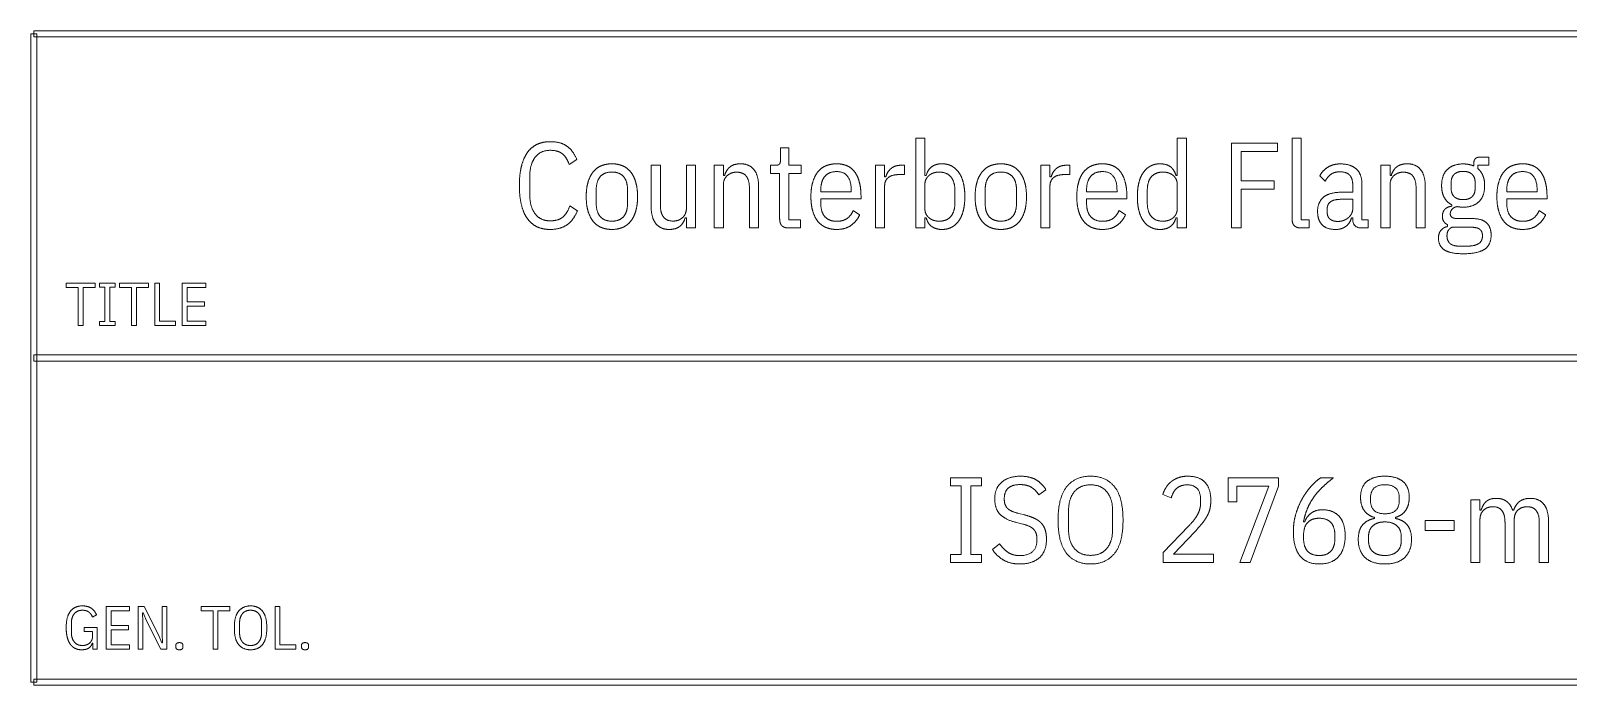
# Model space of a CAD drawing. Header units: millimetres. Extents: x 41 to 831, y 11 to 584.
# Drawn here: x 679.92 to 717.87, y 10.93 to 27.07 of the extents above; entities that cross this region are included whole.
import ezdxf

# ---------------------------------------------------------------- set-up
doc = ezdxf.new("R2010")
doc.units = ezdxf.units.MM
doc.layers.add('dims', color=7, linetype='Continuous', lineweight=5)

msp = doc.modelspace()

# ---------------------------------------------------------------- linework, layer by layer
at = {"layer": 'dims'}
for p, q in [((680.075, 27), (679.925, 27)), ((679.925, 27), (679.925, 11)), ((830, 27.075), (680, 27.075)), ((680, 27.075), (680, 26.925)), ((680.075, 11), (680.075, 27)), ((680, 26.925), (830, 26.925)), ((701.764, 24.428), (701.764, 22.208)), ((701.991, 24.428), (701.764, 24.428)), ((701.991, 23.504), (701.991, 24.428)), ((708.216, 24.428), (708.216, 23.504)), ((708.445, 24.428), (708.216, 24.428)), ((708.445, 22.208), (708.445, 24.428)), ((709.558, 24.302), (709.558, 22.208)), ((710.689, 24.302), (709.558, 24.302)), ((710.689, 24.092), (710.689, 24.302)), ((711.051, 24.428), (711.051, 22.442)), ((711.279, 24.428), (711.051, 24.428)), ((711.279, 22.409), (711.279, 24.428)), ((698.428, 24.182), (698.428, 23.894)), ((698.635, 24.182), (698.428, 24.182)), ((698.635, 23.756), (698.635, 24.182)), ((709.798, 24.092), (710.689, 24.092)), ((709.798, 23.372), (709.798, 24.092)), ((715.906, 23.957), (715.699, 23.957)), ((715.906, 23.756), (715.906, 23.957)), ((693.21, 23.777), (693.402, 23.894)), ((695.235, 23.756), (695.235, 22.748)), ((695.463, 23.756), (695.235, 23.756)), ((695.463, 22.763), (695.463, 23.756)), ((696.105, 23.756), (696.105, 22.7)), ((696.333, 23.756), (696.105, 23.756)), ((696.333, 22.208), (696.333, 23.756)), ((696.789, 23.756), (696.789, 22.208)), ((697.017, 23.756), (696.789, 23.756)), ((697.017, 23.504), (697.017, 23.756)), ((698.179, 23.756), (698.179, 23.555)), ((698.314, 23.756), (698.179, 23.756)), ((698.179, 23.555), (698.406, 23.555)), ((698.406, 23.555), (698.406, 22.442)), ((698.935, 23.756), (698.635, 23.756)), ((698.635, 23.555), (698.935, 23.555)), ((698.635, 22.409), (698.635, 23.555)), ((698.935, 23.555), (698.935, 23.756)), ((700.768, 23.756), (700.768, 22.208)), ((700.996, 23.756), (700.768, 23.756)), ((700.996, 23.468), (700.996, 23.756)), ((701.341, 23.525), (701.491, 23.525)), ((701.491, 23.756), (701.407, 23.756)), ((701.491, 23.525), (701.491, 23.756)), ((704.848, 23.756), (704.848, 22.208)), ((705.076, 23.756), (704.848, 23.756)), ((705.076, 23.468), (705.076, 23.756)), ((705.421, 23.525), (705.571, 23.525)), ((705.571, 23.756), (705.487, 23.756)), ((705.571, 23.525), (705.571, 23.756)), ((713.241, 23.756), (713.241, 22.208)), ((713.469, 23.756), (713.241, 23.756)), ((713.469, 23.504), (713.469, 23.756)), ((715.534, 23.792), (715.534, 23.738)), ((715.639, 23.756), (715.906, 23.756)), ((715.639, 23.672), (715.639, 23.756)), ((692.241, 23.021), (692.241, 23.489)), ((697.047, 23.504), (697.017, 23.504)), ((697.017, 22.208), (697.017, 23.264)), ((697.659, 23.201), (697.659, 22.208)), ((697.887, 22.208), (697.887, 23.216)), ((701.026, 23.468), (700.996, 23.468)), ((700.996, 22.208), (700.996, 23.237)), ((702.021, 23.504), (701.991, 23.504)), ((701.991, 22.67), (701.991, 23.294)), ((705.106, 23.468), (705.076, 23.468)), ((705.076, 22.208), (705.076, 23.237)), ((708.216, 23.504), (708.186, 23.504)), ((708.216, 23.294), (708.216, 22.67)), ((710.608, 23.372), (709.798, 23.372)), ((709.798, 23.162), (710.608, 23.162)), ((709.798, 22.208), (709.798, 23.162)), ((710.608, 23.162), (710.608, 23.372)), ((711.735, 23.492), (711.87, 23.366)), ((712.549, 23.261), (712.549, 23.09)), ((712.776, 22.409), (712.776, 23.285)), ((713.499, 23.504), (713.469, 23.504)), ((713.469, 22.208), (713.469, 23.264)), ((714.111, 23.201), (714.111, 22.208)), ((714.339, 22.208), (714.339, 23.216)), ((714.976, 23.201), (714.976, 23.312)), ((715.57, 23.312), (715.57, 23.201)), ((693.879, 22.826), (693.879, 23.138)), ((694.653, 23.138), (694.653, 22.826)), ((699.421, 23.099), (699.421, 23.138)), ((700.171, 23.099), (699.421, 23.099)), ((699.421, 22.925), (700.414, 22.925)), ((699.421, 22.826), (699.421, 22.925)), ((700.171, 23.138), (700.171, 23.099)), ((700.414, 22.925), (700.414, 22.982)), ((702.73, 23.138), (702.73, 22.826)), ((703.477, 22.826), (703.477, 23.138)), ((704.251, 23.138), (704.251, 22.826)), ((705.981, 23.099), (705.981, 23.138)), ((706.731, 23.099), (705.981, 23.099)), ((705.981, 22.925), (706.975, 22.925)), ((705.981, 22.826), (705.981, 22.925)), ((706.731, 23.138), (706.731, 23.099)), ((706.975, 22.925), (706.975, 22.982)), ((707.479, 22.826), (707.479, 23.138)), ((712.264, 22.916), (712.549, 22.916)), ((712.549, 23.09), (712.269, 23.09)), ((712.549, 22.916), (712.549, 22.682)), ((714.997, 22.778), (714.997, 22.745)), ((716.349, 23.099), (716.349, 23.138)), ((717.099, 23.099), (716.349, 23.099)), ((716.349, 22.925), (717.343, 22.925)), ((716.349, 22.826), (716.349, 22.925)), ((717.099, 23.138), (717.099, 23.099)), ((717.343, 22.925), (717.343, 22.982)), ((693.417, 22.634), (693.225, 22.754)), ((696.075, 22.46), (696.105, 22.46)), ((696.105, 22.46), (696.105, 22.208)), ((698.92, 22.409), (698.635, 22.409)), ((698.92, 22.208), (698.92, 22.409)), ((700.378, 22.529), (700.222, 22.643)), ((701.991, 22.46), (702.021, 22.46)), ((701.991, 22.208), (701.991, 22.46)), ((706.939, 22.529), (706.783, 22.643)), ((708.186, 22.46), (708.216, 22.46)), ((708.216, 22.46), (708.216, 22.208)), ((711.474, 22.409), (711.279, 22.409)), ((711.474, 22.208), (711.474, 22.409)), ((711.919, 22.598), (711.919, 22.682)), ((712.519, 22.46), (712.549, 22.46)), ((712.549, 22.46), (712.549, 22.43)), ((712.932, 22.409), (712.776, 22.409)), ((712.932, 22.208), (712.932, 22.409)), ((715.474, 22.442), (715.135, 22.442)), ((717.306, 22.529), (717.151, 22.643)), ((696.105, 22.208), (696.333, 22.208)), ((696.789, 22.208), (697.017, 22.208)), ((697.659, 22.208), (697.887, 22.208)), ((698.641, 22.208), (698.92, 22.208)), ((700.768, 22.208), (700.996, 22.208)), ((701.764, 22.208), (701.991, 22.208)), ((704.848, 22.208), (705.076, 22.208)), ((708.216, 22.208), (708.445, 22.208)), ((709.558, 22.208), (709.798, 22.208)), ((711.286, 22.208), (711.474, 22.208)), ((712.77, 22.208), (712.932, 22.208)), ((713.241, 22.208), (713.469, 22.208)), ((714.111, 22.208), (714.339, 22.208)), ((714.889, 22.286), (714.889, 22.244)), ((715, 22.226), (715.471, 22.226)), ((715.375, 21.761), (715.177, 21.761)), ((680.8, 20.847), (680.8, 20.742)), ((681.511, 20.847), (680.8, 20.847)), ((680.8, 20.742), (681.096, 20.742)), ((681.096, 20.742), (681.096, 19.8)), ((681.216, 20.742), (681.511, 20.742)), ((681.216, 19.8), (681.216, 20.742)), ((681.511, 20.742), (681.511, 20.847)), ((681.622, 20.847), (681.622, 20.748)), ((682.006, 20.847), (681.622, 20.847)), ((681.622, 20.748), (681.754, 20.748)), ((681.754, 20.748), (681.754, 19.899)), ((681.874, 20.748), (682.006, 20.748)), ((681.874, 19.899), (681.874, 20.748)), ((682.006, 20.748), (682.006, 20.847)), ((682.117, 20.847), (682.117, 20.742)), ((682.828, 20.847), (682.117, 20.847)), ((682.117, 20.742), (682.412, 20.742)), ((682.412, 20.742), (682.412, 19.8)), ((682.532, 20.742), (682.828, 20.742)), ((682.532, 19.8), (682.532, 20.742)), ((682.828, 20.742), (682.828, 20.847)), ((682.984, 20.847), (682.984, 19.8)), ((683.104, 20.847), (682.984, 20.847)), ((683.104, 19.905), (683.104, 20.847)), ((683.664, 20.847), (683.664, 19.8)), ((684.242, 20.847), (683.664, 20.847)), ((683.784, 20.742), (684.242, 20.742)), ((683.784, 20.382), (683.784, 20.742)), ((684.242, 20.742), (684.242, 20.847)), ((684.214, 20.382), (683.784, 20.382)), ((683.784, 20.277), (684.214, 20.277)), ((683.784, 19.905), (683.784, 20.277)), ((684.214, 20.277), (684.214, 20.382)), ((681.096, 19.8), (681.216, 19.8)), ((681.622, 19.899), (681.622, 19.8)), ((681.754, 19.899), (681.622, 19.899)), ((681.622, 19.8), (682.006, 19.8)), ((682.006, 19.899), (681.874, 19.899)), ((682.006, 19.8), (682.006, 19.899)), ((682.412, 19.8), (682.532, 19.8)), ((682.984, 19.8), (683.501, 19.8)), ((683.501, 19.905), (683.104, 19.905)), ((683.501, 19.8), (683.501, 19.905)), ((683.664, 19.8), (684.242, 19.8)), ((684.242, 19.905), (683.784, 19.905)), ((684.242, 19.8), (684.242, 19.905)), ((830, 19.075), (680, 19.075)), ((680, 19.075), (680, 18.925)), ((680, 18.925), (830, 18.925)), ((702.62, 16.047), (702.62, 15.849)), ((703.388, 16.047), (702.62, 16.047)), ((703.388, 15.849), (703.388, 16.047)), ((709.475, 16.047), (709.475, 15.45)), ((710.72, 16.047), (709.475, 16.047)), ((710.72, 15.837), (710.72, 16.047)), ((712.07, 16.047), (711.761, 16.047)), ((702.62, 15.849), (702.884, 15.849)), ((702.884, 15.849), (702.884, 14.151)), ((703.124, 15.849), (703.388, 15.849)), ((703.124, 14.151), (703.124, 15.849)), ((704.801, 15.621), (704.978, 15.747)), ((707.861, 15.633), (708.071, 15.549)), ((709.688, 15.84), (710.477, 15.84)), ((709.688, 15.45), (709.688, 15.84)), ((710.477, 15.84), (709.763, 13.953)), ((710.018, 13.953), (710.72, 15.837)), ((705.536, 14.766), (705.536, 15.234)), ((706.622, 15.234), (706.622, 14.766)), ((708.794, 15.495), (708.794, 15.417)), ((709.475, 15.45), (709.688, 15.45)), ((712.988, 15.483), (712.988, 15.546)), ((713.696, 15.546), (713.696, 15.483)), ((715.46, 15.501), (715.46, 13.953)), ((715.688, 15.501), (715.46, 15.501)), ((715.688, 15.249), (715.688, 15.501)), ((715.718, 15.249), (715.688, 15.249)), ((716.522, 15.249), (716.492, 15.249)), ((704.252, 14.94), (704.408, 14.901)), ((704.453, 15.126), (704.297, 15.165)), ((708.506, 14.862), (707.87, 14.202)), ((711.362, 14.958), (711.332, 14.958)), ((713.084, 15.069), (713.084, 15.039)), ((713.6, 15.039), (713.6, 15.069)), ((714.332, 14.988), (714.332, 14.742)), ((715.052, 14.988), (714.332, 14.988)), ((715.052, 14.742), (715.052, 14.988)), ((715.688, 13.953), (715.688, 15.009)), ((716.306, 14.946), (716.306, 13.953)), ((716.534, 13.953), (716.534, 15.009)), ((717.152, 14.946), (717.152, 13.953)), ((717.38, 13.953), (717.38, 14.961)), ((703.832, 14.418), (703.658, 14.274)), ((708.128, 14.163), (708.65, 14.712)), ((711.335, 14.556), (711.335, 14.616)), ((712.109, 14.616), (712.109, 14.556)), ((712.937, 14.502), (712.937, 14.58)), ((713.747, 14.58), (713.747, 14.502)), ((714.332, 14.742), (715.052, 14.742)), ((702.62, 14.151), (702.62, 13.953)), ((702.884, 14.151), (702.62, 14.151)), ((703.388, 14.151), (703.124, 14.151)), ((703.388, 13.953), (703.388, 14.151)), ((707.87, 14.202), (707.87, 13.953)), ((709.115, 14.163), (708.128, 14.163)), ((709.115, 13.953), (709.115, 14.163)), ((702.62, 13.953), (703.388, 13.953)), ((707.87, 13.953), (709.115, 13.953)), ((709.763, 13.953), (710.018, 13.953)), ((715.46, 13.953), (715.688, 13.953)), ((716.306, 13.953), (716.534, 13.953)), ((717.152, 13.953), (717.38, 13.953)), ((681.451, 12.601), (681.55, 12.661)), ((681.787, 12.865), (681.787, 11.818)), ((682.366, 12.865), (681.787, 12.865)), ((681.907, 12.76), (682.366, 12.76)), ((681.907, 12.4), (681.907, 12.76)), ((682.366, 12.76), (682.366, 12.865)), ((682.576, 12.865), (682.576, 11.818)), ((682.723, 12.865), (682.576, 12.865)), ((682.683, 12.713), (682.698, 12.713)), ((682.693, 12.498), (682.683, 12.713)), ((682.698, 12.713), (682.789, 12.498)), ((683.071, 12.185), (682.723, 12.865)), ((683.167, 12.865), (683.167, 12.185)), ((683.284, 12.865), (683.167, 12.865)), ((683.284, 11.818), (683.284, 12.865)), ((684.128, 12.865), (684.128, 12.76)), ((684.839, 12.865), (684.128, 12.865)), ((684.128, 12.76), (684.424, 12.76)), ((684.424, 12.76), (684.424, 11.818)), ((684.544, 12.76), (684.839, 12.76)), ((684.544, 11.818), (684.544, 12.76)), ((684.839, 12.76), (684.839, 12.865)), ((685.953, 12.865), (685.953, 11.818)), ((686.073, 12.865), (685.953, 12.865)), ((686.073, 11.923), (686.073, 12.865)), ((680.929, 12.224), (680.929, 12.458)), ((681.243, 12.353), (681.243, 12.248)), ((681.567, 12.353), (681.243, 12.353)), ((681.243, 12.248), (681.45, 12.248)), ((681.45, 12.248), (681.45, 12.134)), ((681.567, 11.818), (681.567, 12.353)), ((682.338, 12.4), (681.907, 12.4)), ((681.907, 12.295), (682.338, 12.295)), ((681.907, 11.923), (681.907, 12.295)), ((682.338, 12.295), (682.338, 12.4)), ((682.693, 11.818), (682.693, 12.498)), ((682.789, 12.498), (683.137, 11.818)), ((683.163, 11.969), (683.071, 12.185)), ((683.167, 12.185), (683.178, 11.969)), ((685.078, 12.224), (685.078, 12.458)), ((685.621, 12.458), (685.621, 12.224)), ((681.441, 11.963), (681.456, 11.963)), ((681.456, 11.963), (681.456, 11.818)), ((681.456, 11.818), (681.567, 11.818)), ((681.787, 11.818), (682.366, 11.818)), ((682.366, 11.923), (681.907, 11.923)), ((682.366, 11.818), (682.366, 11.923)), ((682.576, 11.818), (682.693, 11.818)), ((683.137, 11.818), (683.284, 11.818)), ((683.178, 11.969), (683.163, 11.969)), ((683.504, 11.9), (683.504, 11.876)), ((683.681, 11.876), (683.681, 11.9)), ((684.424, 11.818), (684.544, 11.818)), ((685.953, 11.818), (686.47, 11.818)), ((686.47, 11.923), (686.073, 11.923)), ((686.47, 11.818), (686.47, 11.923)), ((686.605, 11.9), (686.605, 11.876)), ((686.782, 11.876), (686.782, 11.9)), ((830, 11.075), (680, 11.075)), ((680, 11.075), (680, 10.925)), ((679.925, 11), (680.075, 11)), ((680, 10.925), (830, 10.925))]:
    msp.add_line(p, q, dxfattribs=at)
for points in [[(692.424, 24.273), (692.565, 24.338), (692.742, 24.338)], [(692.742, 24.338), (693, 24.338), (693.156, 24.228)], [(692.036, 23.739), (692.088, 23.945), (692.186, 24.077)], [(692.186, 24.077), (692.283, 24.209), (692.424, 24.273)], [(692.372, 23.953), (692.241, 23.78), (692.241, 23.489)], [(692.742, 24.125), (692.502, 24.125), (692.372, 23.953)], [(693.047, 24.036), (692.94, 24.125), (692.742, 24.125)], [(693.21, 23.777), (693.153, 23.948), (693.047, 24.036)], [(693.156, 24.228), (693.312, 24.119), (693.402, 23.894)], [(715.534, 23.792), (715.534, 23.879), (715.573, 23.918)], [(715.573, 23.918), (715.612, 23.957), (715.699, 23.957)], [(691.983, 23.255), (691.983, 23.534), (692.036, 23.739)], [(693.681, 23.351), (693.729, 23.504), (693.813, 23.603)], [(693.813, 23.603), (693.897, 23.702), (694.014, 23.747)], [(694.266, 23.588), (694.08, 23.588), (693.98, 23.477)], [(694.014, 23.747), (694.131, 23.792), (694.266, 23.792)], [(694.266, 23.792), (694.401, 23.792), (694.518, 23.747)], [(694.553, 23.477), (694.452, 23.588), (694.266, 23.588)], [(694.518, 23.747), (694.635, 23.702), (694.719, 23.603)], [(694.719, 23.603), (694.803, 23.504), (694.851, 23.351)], [(697.047, 23.504), (697.092, 23.648), (697.187, 23.72)], [(697.347, 23.585), (697.209, 23.585), (697.113, 23.501)], [(697.187, 23.72), (697.281, 23.792), (697.444, 23.792)], [(697.583, 23.486), (697.506, 23.585), (697.347, 23.585)], [(697.444, 23.792), (697.651, 23.792), (697.769, 23.651)], [(697.769, 23.651), (697.887, 23.51), (697.887, 23.216)], [(698.314, 23.756), (698.383, 23.756), (698.405, 23.79)], [(698.405, 23.79), (698.428, 23.825), (698.428, 23.894)], [(699.226, 23.351), (699.274, 23.504), (699.358, 23.603)], [(699.358, 23.603), (699.442, 23.702), (699.559, 23.747)], [(699.811, 23.6), (699.625, 23.6), (699.523, 23.483)], [(699.559, 23.747), (699.676, 23.792), (699.811, 23.792)], [(699.811, 23.792), (699.946, 23.792), (700.058, 23.747)], [(700.171, 23.138), (700.171, 23.6), (699.811, 23.6)], [(700.058, 23.747), (700.171, 23.702), (700.249, 23.603)], [(700.249, 23.603), (700.327, 23.504), (700.37, 23.351)], [(701.026, 23.468), (701.065, 23.603), (701.159, 23.679)], [(701.341, 23.525), (701.179, 23.525), (701.087, 23.453)], [(701.159, 23.679), (701.254, 23.756), (701.407, 23.756)], [(702.021, 23.504), (702.066, 23.657), (702.167, 23.725)], [(702.206, 23.567), (702.141, 23.546), (702.095, 23.507)], [(702.167, 23.725), (702.268, 23.792), (702.411, 23.792)], [(702.343, 23.588), (702.271, 23.588), (702.206, 23.567)], [(702.631, 23.469), (702.531, 23.588), (702.343, 23.588)], [(702.411, 23.792), (702.55, 23.792), (702.655, 23.735)], [(702.655, 23.735), (702.76, 23.678), (702.832, 23.573)], [(702.832, 23.573), (702.904, 23.468), (702.94, 23.318)], [(703.279, 23.351), (703.327, 23.504), (703.411, 23.603)], [(703.411, 23.603), (703.495, 23.702), (703.612, 23.747)], [(703.864, 23.588), (703.678, 23.588), (703.577, 23.477)], [(703.612, 23.747), (703.729, 23.792), (703.864, 23.792)], [(703.864, 23.792), (703.999, 23.792), (704.116, 23.747)], [(704.15, 23.477), (704.049, 23.588), (703.864, 23.588)], [(704.116, 23.747), (704.233, 23.702), (704.317, 23.603)], [(704.317, 23.603), (704.401, 23.504), (704.449, 23.351)], [(705.106, 23.468), (705.145, 23.603), (705.239, 23.679)], [(705.421, 23.525), (705.259, 23.525), (705.167, 23.453)], [(705.239, 23.679), (705.334, 23.756), (705.487, 23.756)], [(705.787, 23.351), (705.835, 23.504), (705.919, 23.603)], [(705.919, 23.603), (706.003, 23.702), (706.12, 23.747)], [(706.371, 23.6), (706.186, 23.6), (706.084, 23.483)], [(706.12, 23.747), (706.236, 23.792), (706.371, 23.792)], [(706.371, 23.792), (706.506, 23.792), (706.619, 23.747)], [(706.731, 23.138), (706.731, 23.6), (706.371, 23.6)], [(706.619, 23.747), (706.731, 23.702), (706.81, 23.603)], [(706.81, 23.603), (706.888, 23.504), (706.931, 23.351)], [(707.269, 23.318), (707.305, 23.468), (707.377, 23.573)], [(707.377, 23.573), (707.449, 23.678), (707.554, 23.735)], [(707.554, 23.735), (707.659, 23.792), (707.796, 23.792)], [(707.866, 23.588), (707.676, 23.588), (707.577, 23.469)], [(707.796, 23.792), (707.941, 23.792), (708.041, 23.725)], [(708.002, 23.567), (707.938, 23.588), (707.866, 23.588)], [(708.113, 23.507), (708.066, 23.546), (708.002, 23.567)], [(708.041, 23.725), (708.141, 23.657), (708.186, 23.504)], [(711.735, 23.492), (711.795, 23.618), (711.927, 23.703)], [(712.013, 23.535), (711.93, 23.477), (711.87, 23.366)], [(711.927, 23.703), (712.059, 23.789), (712.239, 23.789)], [(712.23, 23.594), (712.095, 23.594), (712.013, 23.535)], [(712.472, 23.513), (712.395, 23.594), (712.23, 23.594)], [(712.239, 23.789), (712.504, 23.789), (712.64, 23.661)], [(712.64, 23.661), (712.776, 23.534), (712.776, 23.285)], [(713.499, 23.504), (713.544, 23.648), (713.639, 23.72)], [(713.799, 23.585), (713.661, 23.585), (713.565, 23.501)], [(713.639, 23.72), (713.734, 23.792), (713.896, 23.792)], [(714.035, 23.486), (713.959, 23.585), (713.799, 23.585)], [(713.896, 23.792), (714.103, 23.792), (714.221, 23.651)], [(714.221, 23.651), (714.339, 23.51), (714.339, 23.216)], [(714.742, 23.255), (714.742, 23.519), (714.886, 23.654)], [(714.886, 23.654), (715.03, 23.789), (715.273, 23.789)], [(715.054, 23.534), (714.976, 23.462), (714.976, 23.312)], [(715.273, 23.606), (715.132, 23.606), (715.054, 23.534)], [(715.273, 23.789), (715.417, 23.789), (715.534, 23.738)], [(715.492, 23.534), (715.414, 23.606), (715.273, 23.606)], [(715.57, 23.312), (715.57, 23.462), (715.492, 23.534)], [(715.639, 23.672), (715.717, 23.603), (715.76, 23.501)], [(716.155, 23.351), (716.203, 23.504), (716.287, 23.603)], [(716.287, 23.603), (716.371, 23.702), (716.487, 23.747)], [(716.739, 23.6), (716.554, 23.6), (716.451, 23.483)], [(716.487, 23.747), (716.604, 23.792), (716.739, 23.792)], [(716.739, 23.792), (716.874, 23.792), (716.987, 23.747)], [(717.099, 23.138), (717.099, 23.6), (716.739, 23.6)], [(716.987, 23.747), (717.099, 23.702), (717.178, 23.603)], [(717.178, 23.603), (717.256, 23.504), (717.299, 23.351)], [(692.036, 22.77), (691.983, 22.976), (691.983, 23.255)], [(693.633, 22.982), (693.633, 23.198), (693.681, 23.351)], [(693.98, 23.477), (693.879, 23.366), (693.879, 23.138)], [(694.653, 23.138), (694.653, 23.366), (694.553, 23.477)], [(694.851, 23.351), (694.899, 23.198), (694.899, 22.982)], [(697.113, 23.501), (697.017, 23.417), (697.017, 23.264)], [(697.659, 23.201), (697.659, 23.387), (697.583, 23.486)], [(699.178, 22.982), (699.178, 23.198), (699.226, 23.351)], [(699.523, 23.483), (699.421, 23.366), (699.421, 23.138)], [(700.37, 23.351), (700.414, 23.198), (700.414, 22.982)], [(701.087, 23.453), (700.996, 23.381), (700.996, 23.237)], [(702.02, 23.414), (701.991, 23.36), (701.991, 23.294)], [(702.095, 23.507), (702.049, 23.468), (702.02, 23.414)], [(702.73, 23.138), (702.73, 23.351), (702.631, 23.469)], [(702.94, 23.318), (702.976, 23.168), (702.976, 22.982)], [(703.231, 22.982), (703.231, 23.198), (703.279, 23.351)], [(703.577, 23.477), (703.477, 23.366), (703.477, 23.138)], [(704.251, 23.138), (704.251, 23.366), (704.15, 23.477)], [(704.449, 23.351), (704.497, 23.198), (704.497, 22.982)], [(705.167, 23.453), (705.076, 23.381), (705.076, 23.237)], [(705.739, 22.982), (705.739, 23.198), (705.787, 23.351)], [(706.084, 23.483), (705.981, 23.366), (705.981, 23.138)], [(706.931, 23.351), (706.975, 23.198), (706.975, 22.982)], [(707.233, 22.982), (707.233, 23.168), (707.269, 23.318)], [(707.577, 23.469), (707.479, 23.351), (707.479, 23.138)], [(708.188, 23.414), (708.16, 23.468), (708.113, 23.507)], [(708.216, 23.294), (708.216, 23.36), (708.188, 23.414)], [(712.549, 23.261), (712.549, 23.432), (712.472, 23.513)], [(713.565, 23.501), (713.469, 23.417), (713.469, 23.264)], [(714.111, 23.201), (714.111, 23.387), (714.035, 23.486)], [(714.809, 22.956), (714.742, 23.075), (714.742, 23.255)], [(714.976, 23.201), (714.976, 23.051), (715.054, 22.979)], [(715.492, 22.979), (715.57, 23.051), (715.57, 23.201)], [(715.804, 23.255), (715.804, 22.991), (715.66, 22.856)], [(715.76, 23.501), (715.804, 23.399), (715.804, 23.255)], [(716.106, 22.982), (716.106, 23.198), (716.155, 23.351)], [(716.451, 23.483), (716.349, 23.366), (716.349, 23.138)], [(717.299, 23.351), (717.343, 23.198), (717.343, 22.982)], [(692.186, 22.433), (692.088, 22.565), (692.036, 22.77)], [(692.241, 23.021), (692.241, 22.73), (692.372, 22.558)], [(693.681, 22.613), (693.633, 22.766), (693.633, 22.982)], [(693.879, 22.826), (693.879, 22.598), (693.98, 22.487)], [(694.553, 22.487), (694.653, 22.598), (694.653, 22.826)], [(694.899, 22.982), (694.899, 22.766), (694.851, 22.613)], [(699.226, 22.613), (699.178, 22.766), (699.178, 22.982)], [(699.421, 22.826), (699.421, 22.598), (699.524, 22.485)], [(702.631, 22.494), (702.73, 22.613), (702.73, 22.826)], [(702.976, 22.982), (702.976, 22.796), (702.94, 22.646)], [(703.279, 22.613), (703.231, 22.766), (703.231, 22.982)], [(703.477, 22.826), (703.477, 22.598), (703.577, 22.487)], [(704.15, 22.487), (704.251, 22.598), (704.251, 22.826)], [(704.497, 22.982), (704.497, 22.766), (704.449, 22.613)], [(705.787, 22.613), (705.739, 22.766), (705.739, 22.982)], [(705.981, 22.826), (705.981, 22.598), (706.085, 22.485)], [(707.269, 22.646), (707.233, 22.796), (707.233, 22.982)], [(707.479, 22.826), (707.479, 22.613), (707.577, 22.494)], [(711.681, 22.622), (711.681, 22.838), (711.824, 22.964)], [(711.824, 22.964), (711.966, 23.09), (712.269, 23.09)], [(712.001, 22.856), (711.919, 22.796), (711.919, 22.682)], [(712.264, 22.916), (712.084, 22.916), (712.001, 22.856)], [(714.997, 22.778), (714.877, 22.838), (714.809, 22.956)], [(715.054, 22.979), (715.132, 22.907), (715.273, 22.907)], [(715.273, 22.907), (715.414, 22.907), (715.492, 22.979)], [(715.66, 22.856), (715.516, 22.721), (715.273, 22.721)], [(716.155, 22.613), (716.106, 22.766), (716.106, 22.982)], [(716.349, 22.826), (716.349, 22.598), (716.453, 22.485)], [(692.424, 22.236), (692.283, 22.301), (692.186, 22.433)], [(692.372, 22.558), (692.502, 22.385), (692.742, 22.385)], [(692.742, 22.385), (692.946, 22.385), (693.057, 22.479)], [(693.057, 22.479), (693.168, 22.574), (693.225, 22.754)], [(693.417, 22.634), (693.327, 22.409), (693.164, 22.29)], [(693.813, 22.361), (693.729, 22.46), (693.681, 22.613)], [(693.98, 22.487), (694.08, 22.376), (694.266, 22.376)], [(694.266, 22.376), (694.452, 22.376), (694.553, 22.487)], [(694.851, 22.613), (694.803, 22.46), (694.719, 22.361)], [(695.354, 22.313), (695.235, 22.454), (695.235, 22.748)], [(695.463, 22.763), (695.463, 22.577), (695.54, 22.478)], [(695.54, 22.478), (695.616, 22.379), (695.775, 22.379)], [(695.775, 22.379), (695.913, 22.379), (696.009, 22.463)], [(696.075, 22.46), (696.03, 22.316), (695.936, 22.244)], [(696.009, 22.463), (696.105, 22.547), (696.105, 22.7)], [(698.462, 22.263), (698.406, 22.319), (698.406, 22.442)], [(699.358, 22.361), (699.274, 22.46), (699.226, 22.613)], [(699.524, 22.485), (699.628, 22.373), (699.811, 22.373)], [(699.811, 22.373), (699.967, 22.373), (700.066, 22.44)], [(700.066, 22.44), (700.165, 22.508), (700.222, 22.643)], [(700.378, 22.529), (700.306, 22.37), (700.166, 22.271)], [(701.991, 22.67), (701.991, 22.604), (702.02, 22.55)], [(702.02, 22.55), (702.049, 22.496), (702.095, 22.457)], [(702.167, 22.24), (702.066, 22.307), (702.021, 22.46)], [(702.095, 22.457), (702.141, 22.418), (702.206, 22.397)], [(702.206, 22.397), (702.271, 22.376), (702.343, 22.376)], [(702.343, 22.376), (702.531, 22.376), (702.631, 22.494)], [(702.832, 22.391), (702.76, 22.286), (702.655, 22.229)], [(702.94, 22.646), (702.904, 22.496), (702.832, 22.391)], [(703.411, 22.361), (703.327, 22.46), (703.279, 22.613)], [(703.577, 22.487), (703.678, 22.376), (703.864, 22.376)], [(703.864, 22.376), (704.049, 22.376), (704.15, 22.487)], [(704.449, 22.613), (704.401, 22.46), (704.317, 22.361)], [(705.919, 22.361), (705.835, 22.46), (705.787, 22.613)], [(706.085, 22.485), (706.189, 22.373), (706.371, 22.373)], [(706.371, 22.373), (706.528, 22.373), (706.627, 22.44)], [(706.627, 22.44), (706.726, 22.508), (706.783, 22.643)], [(706.939, 22.529), (706.866, 22.37), (706.727, 22.271)], [(707.377, 22.391), (707.305, 22.496), (707.269, 22.646)], [(707.554, 22.229), (707.449, 22.286), (707.377, 22.391)], [(707.577, 22.494), (707.676, 22.376), (707.866, 22.376)], [(707.866, 22.376), (707.938, 22.376), (708.002, 22.397)], [(708.002, 22.397), (708.066, 22.418), (708.113, 22.457)], [(708.186, 22.46), (708.141, 22.307), (708.041, 22.24)], [(708.113, 22.457), (708.16, 22.496), (708.188, 22.55)], [(708.188, 22.55), (708.216, 22.604), (708.216, 22.67)], [(711.107, 22.263), (711.051, 22.319), (711.051, 22.442)], [(711.793, 22.286), (711.681, 22.4), (711.681, 22.622)], [(711.919, 22.598), (711.919, 22.481), (711.99, 22.425)], [(711.99, 22.425), (712.062, 22.37), (712.185, 22.37)], [(712.185, 22.37), (712.264, 22.37), (712.331, 22.397)], [(712.331, 22.397), (712.399, 22.424), (712.446, 22.467)], [(712.519, 22.46), (712.479, 22.319), (712.376, 22.245)], [(712.446, 22.467), (712.494, 22.511), (712.521, 22.566)], [(712.521, 22.566), (712.549, 22.622), (712.549, 22.682)], [(712.77, 22.208), (712.549, 22.208), (712.549, 22.43)], [(714.76, 22.496), (714.76, 22.592), (714.815, 22.661)], [(714.794, 22.371), (714.76, 22.424), (714.76, 22.496)], [(714.815, 22.661), (714.871, 22.73), (714.997, 22.745)], [(714.998, 22.668), (714.955, 22.616), (714.955, 22.562)], [(714.955, 22.562), (714.955, 22.502), (714.997, 22.472)], [(714.997, 22.472), (715.039, 22.442), (715.135, 22.442)], [(715.126, 22.736), (715.042, 22.721), (714.998, 22.668)], [(715.273, 22.721), (715.201, 22.721), (715.126, 22.736)], [(715.474, 22.442), (715.735, 22.442), (715.849, 22.337)], [(716.287, 22.361), (716.203, 22.46), (716.155, 22.613)], [(716.453, 22.485), (716.556, 22.373), (716.739, 22.373)], [(716.739, 22.373), (716.896, 22.373), (716.995, 22.44)], [(716.995, 22.44), (717.094, 22.508), (717.151, 22.643)], [(717.306, 22.529), (717.234, 22.37), (717.095, 22.271)], [(692.742, 22.172), (692.565, 22.172), (692.424, 22.236)], [(693.164, 22.29), (693, 22.172), (692.742, 22.172)], [(694.014, 22.217), (693.897, 22.262), (693.813, 22.361)], [(694.266, 22.172), (694.131, 22.172), (694.014, 22.217)], [(694.518, 22.217), (694.401, 22.172), (694.266, 22.172)], [(694.719, 22.361), (694.635, 22.262), (694.518, 22.217)], [(695.679, 22.172), (695.472, 22.172), (695.354, 22.313)], [(695.936, 22.244), (695.841, 22.172), (695.679, 22.172)], [(698.641, 22.208), (698.518, 22.208), (698.462, 22.263)], [(699.559, 22.217), (699.442, 22.262), (699.358, 22.361)], [(699.811, 22.172), (699.676, 22.172), (699.559, 22.217)], [(700.166, 22.271), (700.027, 22.172), (699.811, 22.172)], [(702.411, 22.172), (702.268, 22.172), (702.167, 22.24)], [(702.655, 22.229), (702.55, 22.172), (702.411, 22.172)], [(703.612, 22.217), (703.495, 22.262), (703.411, 22.361)], [(703.864, 22.172), (703.729, 22.172), (703.612, 22.217)], [(704.116, 22.217), (703.999, 22.172), (703.864, 22.172)], [(704.317, 22.361), (704.233, 22.262), (704.116, 22.217)], [(706.12, 22.217), (706.003, 22.262), (705.919, 22.361)], [(706.371, 22.172), (706.236, 22.172), (706.12, 22.217)], [(706.727, 22.271), (706.588, 22.172), (706.371, 22.172)], [(707.796, 22.172), (707.659, 22.172), (707.554, 22.229)], [(708.041, 22.24), (707.941, 22.172), (707.796, 22.172)], [(711.286, 22.208), (711.163, 22.208), (711.107, 22.263)], [(712.129, 22.172), (711.904, 22.172), (711.793, 22.286)], [(712.376, 22.245), (712.272, 22.172), (712.129, 22.172)], [(714.664, 21.956), (714.664, 22.082), (714.727, 22.154)], [(714.727, 22.154), (714.79, 22.226), (714.889, 22.244)], [(714.889, 22.286), (714.829, 22.319), (714.794, 22.371)], [(714.902, 22.142), (714.874, 22.091), (714.874, 22.013)], [(714.874, 22.013), (714.874, 21.896), (714.946, 21.828)], [(715, 22.226), (714.931, 22.193), (714.902, 22.142)], [(715.687, 22.173), (715.624, 22.226), (715.471, 22.226)], [(715.655, 21.822), (715.75, 21.884), (715.75, 22.019)], [(715.75, 22.019), (715.75, 22.121), (715.687, 22.173)], [(715.963, 22.034), (715.963, 21.788), (715.796, 21.68)], [(715.849, 22.337), (715.963, 22.232), (715.963, 22.034)], [(716.487, 22.217), (716.371, 22.262), (716.287, 22.361)], [(716.739, 22.172), (716.604, 22.172), (716.487, 22.217)], [(717.095, 22.271), (716.956, 22.172), (716.739, 22.172)], [(714.806, 21.671), (714.664, 21.77), (714.664, 21.956)], [(715.282, 21.572), (714.949, 21.572), (714.806, 21.671)], [(714.946, 21.828), (715.018, 21.761), (715.177, 21.761)], [(715.796, 21.68), (715.63, 21.572), (715.282, 21.572)], [(715.375, 21.761), (715.561, 21.761), (715.655, 21.822)], [(703.715, 15.519), (703.715, 15.798), (703.889, 15.94)], [(703.889, 15.94), (704.063, 16.083), (704.351, 16.083)], [(704.351, 16.083), (704.57, 16.083), (704.718, 16.002)], [(704.718, 16.002), (704.867, 15.921), (704.978, 15.747)], [(705.488, 15.822), (705.698, 16.083), (706.079, 16.083)], [(706.079, 16.083), (706.46, 16.083), (706.67, 15.822)], [(707.945, 15.811), (707.999, 15.894), (708.075, 15.954)], [(708.075, 15.954), (708.152, 16.014), (708.251, 16.048)], [(708.251, 16.048), (708.35, 16.083), (708.473, 16.083)], [(708.473, 16.083), (708.767, 16.083), (708.906, 15.931)], [(711.524, 15.835), (711.644, 15.966), (711.761, 16.047)], [(712.07, 16.047), (711.917, 15.924), (711.797, 15.808)], [(712.742, 15.561), (712.742, 15.825), (712.899, 15.954)], [(712.899, 15.954), (713.057, 16.083), (713.342, 16.083)], [(713.342, 16.083), (713.627, 16.083), (713.784, 15.954)], [(713.784, 15.954), (713.942, 15.825), (713.942, 15.561)], [(704.049, 15.792), (703.949, 15.708), (703.949, 15.519)], [(704.342, 15.876), (704.15, 15.876), (704.049, 15.792)], [(704.616, 15.811), (704.513, 15.876), (704.342, 15.876)], [(704.801, 15.621), (704.72, 15.747), (704.616, 15.811)], [(705.278, 15), (705.278, 15.561), (705.488, 15.822)], [(705.677, 15.697), (705.536, 15.525), (705.536, 15.234)], [(706.079, 15.87), (705.818, 15.87), (705.677, 15.697)], [(706.481, 15.697), (706.34, 15.87), (706.079, 15.87)], [(706.622, 15.234), (706.622, 15.525), (706.481, 15.697)], [(706.67, 15.822), (706.88, 15.561), (706.88, 15)], [(707.861, 15.633), (707.891, 15.729), (707.945, 15.811)], [(708.207, 15.786), (708.11, 15.702), (708.071, 15.549)], [(708.467, 15.87), (708.305, 15.87), (708.207, 15.786)], [(708.794, 15.495), (708.794, 15.87), (708.467, 15.87)], [(708.906, 15.931), (709.046, 15.78), (709.046, 15.486)], [(711.306, 15.534), (711.404, 15.705), (711.524, 15.835)], [(711.587, 15.567), (711.497, 15.441), (711.434, 15.292)], [(711.797, 15.808), (711.677, 15.693), (711.587, 15.567)], [(712.838, 15.228), (712.742, 15.354), (712.742, 15.561)], [(713.342, 15.873), (712.988, 15.873), (712.988, 15.546)], [(713.696, 15.546), (713.696, 15.873), (713.342, 15.873)], [(713.942, 15.561), (713.942, 15.354), (713.846, 15.228)], [(703.845, 15.142), (703.715, 15.276), (703.715, 15.519)], [(703.949, 15.519), (703.949, 15.366), (704.031, 15.288)], [(704.031, 15.288), (704.114, 15.21), (704.297, 15.165)], [(708.726, 15.151), (708.794, 15.285), (708.794, 15.417)], [(709.028, 15.295), (709.01, 15.207), (708.965, 15.119)], [(709.046, 15.486), (709.046, 15.384), (709.028, 15.295)], [(711.146, 15.156), (711.209, 15.363), (711.306, 15.534)], [(711.434, 15.292), (711.371, 15.144), (711.332, 14.958)], [(711.518, 15.169), (711.626, 15.255), (711.806, 15.255)], [(711.806, 15.255), (712.061, 15.255), (712.211, 15.094)], [(713.084, 15.069), (712.934, 15.102), (712.838, 15.228)], [(712.988, 15.483), (712.988, 15.156), (713.342, 15.156)], [(713.342, 15.156), (713.696, 15.156), (713.696, 15.483)], [(713.846, 15.228), (713.75, 15.102), (713.6, 15.069)], [(715.779, 15.246), (715.688, 15.162), (715.688, 15.009)], [(715.718, 15.249), (715.763, 15.393), (715.85, 15.465)], [(716.006, 15.33), (715.871, 15.33), (715.779, 15.246)], [(715.85, 15.465), (715.937, 15.537), (716.096, 15.537)], [(716.232, 15.231), (716.159, 15.33), (716.006, 15.33)], [(716.096, 15.537), (716.24, 15.537), (716.34, 15.466)], [(716.306, 14.946), (716.306, 15.132), (716.232, 15.231)], [(716.34, 15.466), (716.441, 15.396), (716.492, 15.249)], [(716.522, 15.249), (716.57, 15.393), (716.672, 15.465)], [(716.625, 15.246), (716.534, 15.162), (716.534, 15.009)], [(716.852, 15.33), (716.717, 15.33), (716.625, 15.246)], [(716.672, 15.465), (716.774, 15.537), (716.942, 15.537)], [(717.078, 15.231), (717.005, 15.33), (716.852, 15.33)], [(716.942, 15.537), (717.14, 15.537), (717.26, 15.396)], [(717.152, 14.946), (717.152, 15.132), (717.078, 15.231)], [(717.26, 15.396), (717.38, 15.255), (717.38, 14.961)], [(704.252, 14.94), (703.976, 15.009), (703.845, 15.142)], [(704.678, 14.769), (704.6, 14.853), (704.408, 14.901)], [(704.453, 15.126), (704.6, 15.09), (704.702, 15.04)], [(704.702, 15.04), (704.804, 14.991), (704.868, 14.919)], [(704.868, 14.919), (704.933, 14.847), (704.961, 14.75)], [(705.488, 14.178), (705.278, 14.439), (705.278, 15)], [(706.88, 15), (706.88, 14.439), (706.67, 14.178)], [(708.506, 14.862), (708.659, 15.018), (708.726, 15.151)], [(708.843, 14.933), (708.767, 14.835), (708.65, 14.712)], [(708.965, 15.119), (708.92, 15.03), (708.843, 14.933)], [(711.083, 14.712), (711.083, 14.949), (711.146, 15.156)], [(711.434, 14.939), (711.335, 14.832), (711.335, 14.616)], [(711.362, 14.958), (711.41, 15.084), (711.518, 15.169)], [(711.722, 15.045), (711.533, 15.045), (711.434, 14.939)], [(712.01, 14.939), (711.911, 15.045), (711.722, 15.045)], [(712.109, 14.616), (712.109, 14.832), (712.01, 14.939)], [(712.211, 15.094), (712.361, 14.934), (712.361, 14.607)], [(712.685, 14.523), (712.685, 14.763), (712.799, 14.889)], [(712.799, 14.889), (712.913, 15.015), (713.084, 15.039)], [(713.043, 14.859), (712.937, 14.763), (712.937, 14.58)], [(713.342, 14.955), (713.15, 14.955), (713.043, 14.859)], [(713.64, 14.859), (713.534, 14.955), (713.342, 14.955)], [(713.6, 15.039), (713.771, 15.015), (713.885, 14.889)], [(713.747, 14.58), (713.747, 14.763), (713.64, 14.859)], [(713.885, 14.889), (713.999, 14.763), (713.999, 14.523)], [(703.832, 14.418), (703.928, 14.277), (704.048, 14.2)], [(704.33, 14.124), (704.756, 14.124), (704.756, 14.523)], [(704.756, 14.523), (704.756, 14.685), (704.678, 14.769)], [(704.99, 14.523), (704.99, 14.226), (704.814, 14.071)], [(704.961, 14.75), (704.99, 14.652), (704.99, 14.523)], [(705.536, 14.766), (705.536, 14.475), (705.677, 14.303)], [(706.481, 14.303), (706.622, 14.475), (706.622, 14.766)], [(711.245, 14.12), (711.083, 14.322), (711.083, 14.712)], [(711.335, 14.556), (711.335, 14.34), (711.434, 14.234)], [(712.01, 14.234), (712.109, 14.34), (712.109, 14.556)], [(712.361, 14.607), (712.361, 14.28), (712.199, 14.099)], [(712.851, 14.079), (712.685, 14.241), (712.685, 14.523)], [(712.937, 14.502), (712.937, 14.319), (713.043, 14.223)], [(713.64, 14.223), (713.747, 14.319), (713.747, 14.502)], [(713.999, 14.523), (713.999, 14.241), (713.832, 14.079)], [(703.937, 14.011), (703.769, 14.106), (703.658, 14.274)], [(704.048, 14.2), (704.168, 14.124), (704.33, 14.124)], [(704.814, 14.071), (704.639, 13.917), (704.33, 13.917)], [(706.079, 13.917), (705.698, 13.917), (705.488, 14.178)], [(705.677, 14.303), (705.818, 14.13), (706.079, 14.13)], [(706.079, 14.13), (706.34, 14.13), (706.481, 14.303)], [(706.67, 14.178), (706.46, 13.917), (706.079, 13.917)], [(711.722, 13.917), (711.407, 13.917), (711.245, 14.12)], [(711.434, 14.234), (711.533, 14.127), (711.722, 14.127)], [(711.722, 14.127), (711.911, 14.127), (712.01, 14.234)], [(712.199, 14.099), (712.037, 13.917), (711.722, 13.917)], [(713.342, 13.917), (713.018, 13.917), (712.851, 14.079)], [(713.043, 14.223), (713.15, 14.127), (713.342, 14.127)], [(713.342, 14.127), (713.534, 14.127), (713.64, 14.223)], [(713.832, 14.079), (713.666, 13.917), (713.342, 13.917)], [(704.33, 13.917), (704.105, 13.917), (703.937, 14.011)], [(680.8, 12.341), (680.8, 12.622), (680.905, 12.752)], [(680.905, 12.752), (681.01, 12.883), (681.201, 12.883)], [(681, 12.69), (680.929, 12.604), (680.929, 12.458)], [(681.201, 12.776), (681.07, 12.776), (681, 12.69)], [(681.201, 12.883), (681.339, 12.883), (681.421, 12.824)], [(681.36, 12.73), (681.298, 12.776), (681.201, 12.776)], [(681.451, 12.601), (681.421, 12.683), (681.36, 12.73)], [(681.421, 12.824), (681.504, 12.764), (681.55, 12.661)], [(684.949, 12.341), (684.949, 12.622), (685.054, 12.752)], [(685.054, 12.752), (685.159, 12.883), (685.349, 12.883)], [(685.148, 12.69), (685.078, 12.604), (685.078, 12.458)], [(685.349, 12.776), (685.219, 12.776), (685.148, 12.69)], [(685.349, 12.883), (685.54, 12.883), (685.645, 12.752)], [(685.55, 12.69), (685.48, 12.776), (685.349, 12.776)], [(685.621, 12.458), (685.621, 12.604), (685.55, 12.69)], [(685.645, 12.752), (685.75, 12.622), (685.75, 12.341)], [(680.828, 12.099), (680.8, 12.202), (680.8, 12.341)], [(680.929, 12.224), (680.929, 12.079), (681, 11.993)], [(685.054, 11.93), (684.949, 12.061), (684.949, 12.341)], [(685.078, 12.224), (685.078, 12.079), (685.148, 11.993)], [(685.55, 11.993), (685.621, 12.079), (685.621, 12.224)], [(685.75, 12.341), (685.75, 12.061), (685.645, 11.93)], [(680.905, 11.93), (680.856, 11.996), (680.828, 12.099)], [(681.025, 11.832), (680.955, 11.864), (680.905, 11.93)], [(681, 11.993), (681.07, 11.906), (681.201, 11.906)], [(681.181, 11.8), (681.096, 11.8), (681.025, 11.832)], [(681.36, 11.846), (681.297, 11.8), (681.181, 11.8)], [(681.201, 11.906), (681.252, 11.906), (681.297, 11.921)], [(681.297, 11.921), (681.343, 11.936), (681.377, 11.966)], [(681.441, 11.963), (681.424, 11.893), (681.36, 11.846)], [(681.377, 11.966), (681.411, 11.995), (681.43, 12.038)], [(681.43, 12.038), (681.45, 12.08), (681.45, 12.134)], [(683.504, 11.9), (683.504, 11.977), (683.593, 11.977)], [(683.593, 11.8), (683.504, 11.8), (683.504, 11.876)], [(683.593, 11.977), (683.681, 11.977), (683.681, 11.9)], [(683.681, 11.876), (683.681, 11.8), (683.593, 11.8)], [(685.349, 11.8), (685.159, 11.8), (685.054, 11.93)], [(685.148, 11.993), (685.219, 11.906), (685.349, 11.906)], [(685.349, 11.906), (685.48, 11.906), (685.55, 11.993)], [(685.645, 11.93), (685.54, 11.8), (685.349, 11.8)], [(686.605, 11.9), (686.605, 11.977), (686.694, 11.977)], [(686.694, 11.8), (686.605, 11.8), (686.605, 11.876)], [(686.694, 11.977), (686.782, 11.977), (686.782, 11.9)], [(686.782, 11.876), (686.782, 11.8), (686.694, 11.8)]]:
    msp.add_open_spline(points, degree=2, dxfattribs=at)

doc.saveas('drawing.dxf')
